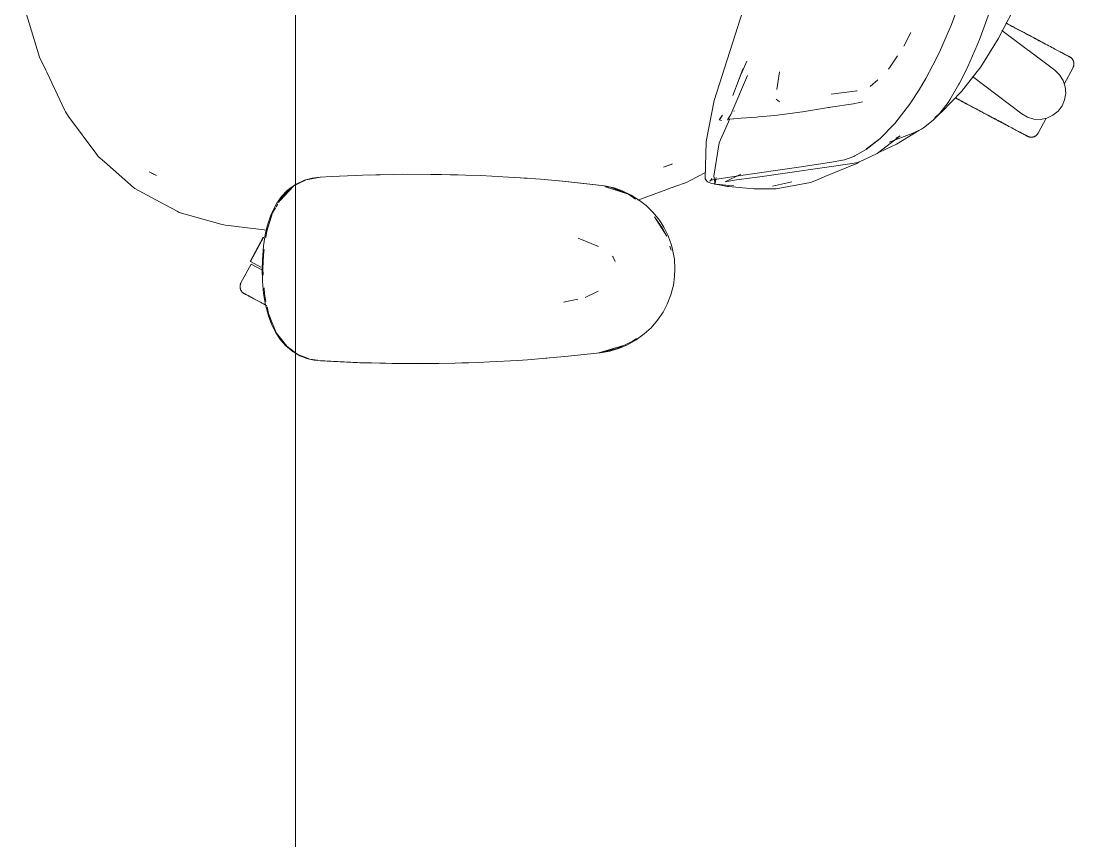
# Model space of a CAD drawing. Header units: millimetres. Extents: x 155927 to 317870, y -36033 to 97293.
# Drawn here: x 185778 to 186317, y 9571 to 9991 of the extents above; entities that cross this region are included whole.
import ezdxf

# ---------------------------------------------------------------- set-up
doc = ezdxf.new("R2010")
doc.units = ezdxf.units.MM
doc.header["$MEASUREMENT"] = 0
doc.layers.add('G-IMPT', color=8, linetype='CONTINUOUS', lineweight=9)
doc.layers.add('I-FURN', color=8, linetype='CONTINUOUS', lineweight=9)

msp = doc.modelspace()

# ---------------------------------------------------------------- linework, layer by layer
at = {"layer": 'G-IMPT'}
for p, q in [((185782.55, 9989.38), (185778.36, 10002.99)), ((186149.27, 10000.02), (186133.28, 9949.78)), ((186260.16, 10003.71), (186254.7, 9988.83)), ((186274.93, 9996.93), (186269.33, 9981.86)), ((186285.74, 9995.14), (186278.65, 9981.36)), ((185787.88, 9972.11), (185782.55, 9989.38)), ((186230.29, 9977.63), (186233.84, 9984.6)), ((186254.7, 9988.83), (186248.52, 9974.6)), ((186263.08, 9967.22), (186267.85, 9978.18)), ((186267.85, 9978.18), (186269.33, 9981.86)), ((186278.65, 9981.36), (186269.67, 9967.07)), ((186226.76, 9972.15), (186227.16, 9972.73)), ((186245.13, 9967.88), (186248.52, 9974.6)), ((185787.88, 9972.11), (185791.07, 9965.35)), ((186146.98, 9963.34), (186150.02, 9970.06)), ((186223.27, 9967.02), (186226.76, 9972.15)), ((186245.13, 9967.88), (186241.56, 9961.09)), ((185791.5, 9964.43), (185791.07, 9965.35)), ((185800.76, 9944.79), (185791.5, 9964.43)), ((186141.82, 9942.63), (186150.25, 9962.6)), ((186145.95, 9960.76), (186148.15, 9966.31)), ((186147.97, 9965.87), (186145.95, 9960.76)), ((186145.96, 9960.97), (186147.97, 9965.87)), ((186165.31, 9955.44), (186166.71, 9964.6)), ((186223.27, 9967.02), (186222.52, 9965.92)), ((186258.85, 9958.77), (186262.86, 9966.78)), ((186269.67, 9967.07), (186259.87, 9954.46)), ((186263.08, 9967.22), (186262.86, 9966.78)), ((186145.96, 9960.97), (186142.7, 9952.5)), ((186216.99, 9960.39), (186213.09, 9957.05)), ((186237.8, 9954.86), (186241.56, 9961.09)), ((186258.55, 9958.17), (186253.82, 9950.17)), ((186258.85, 9958.77), (186258.55, 9958.17)), ((186165.31, 9955.44), (186165.35, 9955.78)), ((186193.14, 9953.11), (186206.5, 9954.89)), ((186206.5, 9954.89), (186206.03, 9954.74)), ((186237.8, 9954.86), (186233.91, 9948.76)), ((186249.91, 9944.17), (186259.87, 9954.46)), ((186129.08, 9928.82), (186133.28, 9949.78)), ((186164.95, 9950.49), (186166.59, 9949.21)), ((186178.37, 9944.14), (186191.72, 9946.25)), ((186191.72, 9946.25), (186192.23, 9946.33)), ((186192.84, 9946.43), (186192.23, 9946.33)), ((186192.84, 9946.43), (186204.57, 9948.23)), ((186204.57, 9948.23), (186205.03, 9948.3)), ((186207.02, 9948.73), (186205.03, 9948.3)), ((186209.18, 9949.19), (186207.02, 9948.73)), ((186225.72, 9938.07), (186233.74, 9948.5)), ((186233.91, 9948.76), (186233.74, 9948.5)), ((186248.24, 9942.75), (186252.95, 9948.88)), ((186252.95, 9948.88), (186253.82, 9950.17)), ((185800.76, 9944.79), (185801.19, 9944.08)), ((185802.13, 9942.5), (185801.19, 9944.08)), ((185802.59, 9941.73), (185802.13, 9942.5)), ((185802.59, 9941.73), (185817.16, 9922.24)), ((186135.71, 9928.12), (186141.32, 9940.47)), ((186135.85, 9939.95), (186137.44, 9942.42)), ((186137.44, 9942.42), (186135.91, 9939.93)), ((186135.91, 9939.93), (186137.4, 9942.4)), ((186140.06, 9939.96), (186141.82, 9942.63)), ((186143.17, 9940.54), (186140.79, 9940.25)), ((186143.17, 9940.54), (186143.25, 9940.55)), ((186147.13, 9940.84), (186143.25, 9940.55)), ((186143.27, 9944.34), (186143.71, 9944.61)), ((186154.99, 9941.41), (186147.13, 9940.84)), ((186155.97, 9941.48), (186154.99, 9941.41)), ((186164.22, 9942.1), (186155.97, 9941.48)), ((186164.22, 9942.1), (186164.3, 9942.11)), ((186178.37, 9944.14), (186164.3, 9942.11)), ((186245.34, 9939.73), (186248.24, 9942.75)), ((186249.91, 9944.17), (186246.23, 9941.17)), ((186135.85, 9939.95), (186135.91, 9939.93)), ((186136.79, 9939.66), (186135.91, 9939.93)), ((186136.95, 9939.63), (186136.79, 9939.66)), ((186140.78, 9940.24), (186140.06, 9939.96)), ((186140.78, 9940.24), (186140.79, 9940.25)), ((186225.72, 9938.07), (186217.99, 9930.17)), ((186239.34, 9935.25), (186236.9, 9934.07)), ((186240.48, 9935.86), (186239.34, 9935.25)), ((186240.48, 9935.86), (186245.34, 9939.73)), ((186211.02, 9924.75), (186217.99, 9930.17)), ((186218.2, 9930.47), (186211.25, 9925.07)), ((186218.2, 9930.47), (186214.62, 9927.66)), ((186228.43, 9931.72), (186216.72, 9922.78)), ((186222.77, 9928.49), (186234.68, 9933)), ((186228.43, 9931.72), (186226.39, 9930.56)), ((186226.54, 9927.43), (186237.99, 9934.56)), ((186236.9, 9934.07), (186234.68, 9933)), ((186129.08, 9928.82), (186128.7, 9909.84)), ((186135.71, 9928.12), (186132.99, 9911.08)), ((186211.02, 9924.75), (186205.19, 9921.46)), ((186211.25, 9925.07), (186214.62, 9927.66)), ((186217.91, 9923.45), (186226.54, 9927.43)), ((185817.16, 9922.24), (185817.88, 9921.27)), ((185821.14, 9918.4), (185817.88, 9921.27)), ((186199.97, 9919.49), (186192.3, 9918.19)), ((186199.97, 9919.49), (186204.77, 9921.25)), ((186205.19, 9921.46), (186204.77, 9921.25)), ((186210.2, 9919.74), (186206.83, 9918.18)), ((186210.2, 9919.74), (186216.72, 9922.78)), ((185821.14, 9918.4), (185835.93, 9905.38)), ((185843.89, 9913.4), (185847.79, 9911.45)), ((185843.89, 9913.4), (185846.19, 9912.23)), ((186111.82, 9917.37), (186107.36, 9915.73)), ((186107.36, 9915.73), (186111.24, 9917.11)), ((186111.82, 9917.37), (186111.24, 9917.11)), ((186145.66, 9911.25), (186176.54, 9915.8)), ((186156.63, 9910.86), (186203.84, 9917.53)), ((186176.54, 9915.8), (186192.3, 9918.19)), ((186206.28, 9917.69), (186189.83, 9910.89)), ((186203.84, 9917.53), (186206.83, 9918.18)), ((186207.45, 9918.46), (186206.28, 9917.69)), ((185846.19, 9912.23), (185847.79, 9911.45)), ((185919.18, 9907.06), (185923.5, 9909.05)), ((185920.08, 9907.14), (185924.34, 9909.24)), ((185927.45, 9910.11), (185923.5, 9909.05)), ((185924.34, 9909.24), (185931.69, 9910.61)), ((185931.46, 9910.61), (185927.45, 9910.11)), ((185937.13, 9910.9), (185931.46, 9910.61)), ((185937.13, 9910.9), (185949.69, 9911.51)), ((185953.23, 9911.64), (185949.69, 9911.51)), ((185968.9, 9912.01), (185953.23, 9911.64)), ((185956.63, 9911.69), (185959.96, 9911.84)), ((185962.18, 9911.84), (185959.96, 9911.84)), ((185968.9, 9912.01), (185973.41, 9912.07)), ((185973.41, 9912.07), (185988.13, 9912.06)), ((185993.6, 9911.99), (185988.13, 9912.06)), ((185993.6, 9911.99), (186005.9, 9911.69)), ((186000.37, 9911.85), (185998.3, 9911.85)), ((186002.03, 9911.77), (186000.37, 9911.85)), ((186013.78, 9911.4), (186005.9, 9911.69)), ((186013.78, 9911.4), (186025.09, 9910.86)), ((186033.96, 9910.3), (186025.09, 9910.86)), ((186033.96, 9910.3), (186044.25, 9909.57)), ((186036, 9910.16), (186034.1, 9910.25)), ((186036, 9910.16), (186037.42, 9910.03)), ((186055.65, 9908.58), (186044.25, 9909.57)), ((186077.08, 9906.23), (186054.13, 9908.69)), ((186054.13, 9908.69), (186074.26, 9906.57)), ((186077.08, 9906.23), (186055.65, 9908.58)), ((186120.86, 9908.89), (186119.1, 9907.96)), ((186128.76, 9913.03), (186120.86, 9908.89)), ((186128.7, 9909.84), (186129.3, 9908.8)), ((186129.17, 9909.43), (186129.3, 9908.8)), ((186129.17, 9909.43), (186129.28, 9908.88)), ((186129.3, 9908.8), (186129.28, 9908.88)), ((186129.68, 9908.31), (186129.3, 9908.8)), ((186130.21, 9907.99), (186129.68, 9908.31)), ((186132.16, 9909.19), (186131.07, 9908.64)), ((186131.57, 9909.03), (186131.07, 9908.64)), ((186131.54, 9909.03), (186137.81, 9910.13)), ((186132.16, 9909.19), (186131.54, 9909.03)), ((186131.57, 9909.03), (186131.89, 9909.57)), ((186131.97, 9910.07), (186131.89, 9909.57)), ((186133.68, 9907.5), (186132.99, 9911.08)), ((186134.17, 9910.37), (186133.44, 9907.09)), ((186134.17, 9910.37), (186133.68, 9907.5)), ((186137.81, 9910.13), (186145.66, 9911.25)), ((186138.78, 9908.23), (186146.91, 9912.08)), ((186138.78, 9908.23), (186139.64, 9908.37)), ((186144.67, 9909.2), (186139.64, 9908.37)), ((186144.67, 9909.2), (186145.96, 9909.42)), ((186156.63, 9910.86), (186145.96, 9909.42)), ((186163.04, 9906.08), (186172.35, 9908.13)), ((186172.35, 9908.13), (186172.92, 9908.28)), ((186182.6, 9907.91), (186186.46, 9909.5)), ((186189.83, 9910.89), (186186.46, 9909.5)), ((185835.93, 9905.38), (185836.59, 9904.79)), ((185847.03, 9899.21), (185836.59, 9904.79)), ((185910.94, 9898.65), (185917.85, 9906.04)), ((185914.63, 9903.72), (185911.77, 9900.68)), ((185912.14, 9900.73), (185917.85, 9906.04)), ((185912.36, 9900.27), (185915.43, 9903.8)), ((185914.63, 9903.72), (185915.96, 9904.86)), ((185917.85, 9906.04), (185915.43, 9903.8)), ((185918.81, 9906.81), (185915.96, 9904.86)), ((185920.08, 9907.14), (185918.81, 9906.51)), ((186077.08, 9906.23), (186074.26, 9906.57)), ((186077.08, 9906.23), (186082.04, 9905.08)), ((186077.16, 9906.02), (186080.21, 9905.44)), ((186089.43, 9901.83), (186077.58, 9905.65)), ((186086.73, 9902.73), (186077.58, 9905.65)), ((186080.21, 9905.44), (186089.43, 9901.83)), ((186086.18, 9903.63), (186082.04, 9905.08)), ((186090.76, 9901.44), (186086.18, 9903.63)), ((186089.43, 9901.83), (186086.73, 9902.73)), ((186094.19, 9898.83), (186113.13, 9905.77)), ((186113.13, 9905.77), (186119.1, 9907.96)), ((186130.21, 9907.99), (186132.08, 9907.44)), ((186135.36, 9906.9), (186132.08, 9907.44)), ((186135.77, 9906.64), (186133.44, 9907.09)), ((186135.36, 9906.9), (186135.97, 9906.83)), ((186140.02, 9905.83), (186135.77, 9906.64)), ((186135.97, 9906.83), (186140.66, 9906.31)), ((186140.49, 9905.79), (186140.02, 9905.83)), ((186140.49, 9905.79), (186149.81, 9904.99)), ((186140.66, 9906.31), (186143.25, 9906.1)), ((186149.81, 9904.99), (186153.77, 9904.64)), ((186157.94, 9904.65), (186153.77, 9904.64)), ((186164.91, 9904.67), (186157.94, 9904.65)), ((186164.91, 9904.67), (186182.6, 9907.91)), ((185858.27, 9893.2), (185847.03, 9899.21)), ((185908.52, 9895.85), (185909.32, 9897.22)), ((185911.77, 9900.68), (185909.32, 9897.22)), ((185910.25, 9897.58), (185912.14, 9900.73)), ((185910.94, 9898.65), (185912.22, 9900.12)), ((186089.43, 9901.83), (186093.01, 9899.41)), ((186090.76, 9901.44), (186095.08, 9898.71)), ((186098.39, 9896.09), (186095.08, 9898.71)), ((185859.38, 9892.6), (185858.27, 9893.2)), ((185880.72, 9886.6), (185859.38, 9892.6)), ((185904.14, 9883.04), (185907.17, 9892.43)), ((185906.31, 9891.21), (185908.52, 9895.85)), ((185907.17, 9892.43), (185908.64, 9894.88)), ((185908.92, 9895.35), (185909.78, 9896.79)), ((186102, 9892.54), (186098.39, 9896.09)), ((186102, 9892.54), (186105.18, 9888.56)), ((185880.72, 9886.6), (185882.99, 9885.96)), ((185904.57, 9886.12), (185906.31, 9891.21)), ((186109.04, 9880.41), (186102.72, 9890.36)), ((186106.88, 9884.09), (186102.72, 9890.36)), ((186107.45, 9885.01), (186105.18, 9888.56)), ((185904.26, 9883.54), (185882.99, 9885.96)), ((185903.59, 9882.2), (185902.48, 9875.44)), ((185904.57, 9886.12), (185903.59, 9882.2)), ((185903.68, 9879.75), (185904.14, 9883.04)), ((186109.04, 9880.41), (186106.88, 9884.09)), ((186109.69, 9880.5), (186107.45, 9885.01)), ((186063.56, 9879.33), (186073.99, 9875.19)), ((186109.69, 9880.5), (186111.4, 9875.73)), ((186111.97, 9873.6), (186111.4, 9875.73)), ((185901.9, 9868.12), (185902.48, 9875.44)), ((185902.42, 9870.78), (185902.19, 9863.61)), ((185902.42, 9870.78), (185902.81, 9873.56)), ((186110.6, 9875.29), (186111.22, 9873.27)), ((186112.85, 9868.65), (186111.97, 9873.6)), ((185901.9, 9868.12), (185901.81, 9863.61)), ((186081.51, 9869.66), (186081.22, 9870.11)), ((186082.53, 9867.44), (186081.51, 9869.66)), ((186113.14, 9863.61), (186112.85, 9868.65)), ((185901.81, 9863.61), (185901.99, 9857.28)), ((185902.38, 9860.51), (185902.19, 9863.61)), ((186112.32, 9855.25), (186112.97, 9859.77)), ((186113.14, 9863.61), (186112.97, 9859.77)), ((185902.56, 9851.13), (185901.99, 9857.28)), ((186112.32, 9855.25), (186111.06, 9850.39)), ((185902.56, 9851.13), (185903.56, 9845.19)), ((185902.97, 9850.79), (185902.78, 9853.99)), ((185903.74, 9847.04), (185902.97, 9850.79)), ((186073.89, 9852.24), (186067.11, 9848.97)), ((186109.23, 9845.67), (186111.06, 9850.39)), ((185904.99, 9839.71), (185903.56, 9845.19)), ((185905.01, 9840.83), (185904.3, 9844.29)), ((186056.06, 9846.63), (186063.5, 9848.2)), ((186107.04, 9841.51), (186109.23, 9845.67)), ((185904.99, 9839.71), (185906.57, 9835.38)), ((185905.01, 9840.83), (185907.34, 9835.2)), ((186107.04, 9841.51), (186104.21, 9837.34)), ((185908.56, 9831.31), (185906.57, 9835.38)), ((185909.18, 9830.81), (185907.34, 9835.2)), ((186097.45, 9830.34), (186100.89, 9833.51)), ((186104.21, 9837.34), (186100.89, 9833.51)), ((185908.56, 9831.31), (185911.21, 9827.26)), ((185914.4, 9824.02), (185909.18, 9830.81)), ((185911.21, 9827.26), (185913.88, 9824.22)), ((186088.92, 9824.83), (186093.36, 9827.35)), ((186093.41, 9828.04), (186091.3, 9826.44)), ((186097.45, 9830.34), (186093.36, 9827.35)), ((185917.62, 9821.14), (185913.88, 9824.22)), ((185918.81, 9820.75), (185914.4, 9824.02)), ((186074.26, 9820.66), (186086.73, 9824.49)), ((186083.23, 9822.71), (186074.83, 9820.79)), ((186086.73, 9824.49), (186077.58, 9821.58)), ((186084.68, 9823.02), (186079.82, 9821.56)), ((186083.23, 9822.71), (186091.3, 9826.44)), ((186088.92, 9824.83), (186084.68, 9823.02)), ((185918.81, 9820.46), (185917.62, 9821.14)), ((185920.02, 9819.85), (185918.81, 9820.75)), ((185921.05, 9819.19), (185918.81, 9820.46)), ((185926.22, 9817.44), (185920.02, 9819.85)), ((185921.05, 9819.19), (185924.69, 9817.79)), ((185926.04, 9817.42), (185924.69, 9817.79)), ((185926.04, 9817.42), (185928.43, 9816.98)), ((185926.22, 9817.44), (185930.06, 9816.86)), ((185930.08, 9816.73), (185928.43, 9816.98)), ((185950.66, 9815.68), (185930.08, 9816.73)), ((185951.87, 9815.64), (185930.08, 9816.73)), ((185930.08, 9816.73), (185931.69, 9816.61)), ((185933.92, 9816.53), (185931.69, 9816.61)), ((185951.87, 9815.64), (185931.69, 9816.61)), ((186032.58, 9816.84), (186018.44, 9816.03)), ((186037.66, 9817.16), (186032.58, 9816.84)), ((186037.66, 9817.16), (186052.72, 9818.41)), ((186045.85, 9817.81), (186047.52, 9817.98)), ((186052.72, 9818.41), (186056.85, 9818.76)), ((186056.85, 9818.76), (186074.78, 9820.66)), ((186074.26, 9820.66), (186077.58, 9821.58)), ((186074.78, 9820.66), (186079.82, 9821.56)), ((185972.05, 9815.18), (185950.66, 9815.68)), ((185962.22, 9815.34), (185950.66, 9815.68)), ((185950.66, 9815.68), (185951.87, 9815.64)), ((185972.05, 9815.18), (185951.87, 9815.64)), ((185992.24, 9815.22), (185962.22, 9815.34)), ((185972.05, 9815.18), (185962.22, 9815.34)), ((185962.22, 9815.34), (185981.44, 9815.13)), ((185970.01, 9815.2), (185968.11, 9815.27)), ((185972.54, 9815.22), (185970.01, 9815.2)), ((185992.24, 9815.22), (185972.05, 9815.18)), ((185992.24, 9815.22), (185981.44, 9815.13)), ((185992.24, 9815.22), (186000.65, 9815.39)), ((186012.41, 9815.77), (186000.65, 9815.39)), ((186005.59, 9815.52), (186004.1, 9815.51)), ((186007.53, 9815.63), (186005.59, 9815.52)), ((186012.41, 9815.77), (186018.44, 9816.03))]:
    msp.add_line(p, q, dxfattribs=at)
at = {"layer": 'I-FURN'}
for p, q in [((185918.81, 9385.82), (185918.81, 10785.82)), ((185918.81, 10785.82), (185918.81, 9385.82)), ((186283.46, 9989.07), (186282.5, 9989.58)), ((186282.94, 9989.35), (186283.91, 9988.83)), ((186284.44, 9988.55), (186283.46, 9989.07)), ((186280.57, 9985.73), (186307.64, 9965.33)), ((186283.91, 9988.83), (186284.89, 9988.31)), ((186285.42, 9988.03), (186284.44, 9988.55)), ((186284.89, 9988.31), (186285.88, 9987.79)), ((186286.41, 9987.5), (186285.42, 9988.03)), ((186285.88, 9987.79), (186286.87, 9987.26)), ((186287.41, 9986.97), (186286.41, 9987.5)), ((186286.87, 9987.26), (186287.87, 9986.73)), ((186288.41, 9986.44), (186287.41, 9986.97)), ((186287.87, 9986.73), (186288.87, 9986.2)), ((186289.42, 9985.91), (186288.41, 9986.44)), ((186288.87, 9986.2), (186289.88, 9985.66)), ((186290.42, 9985.37), (186289.42, 9985.91)), ((186289.88, 9985.66), (186290.88, 9985.13)), ((186291.43, 9984.84), (186290.42, 9985.37)), ((186290.88, 9985.13), (186291.89, 9984.59)), ((186292.43, 9984.31), (186291.43, 9984.84)), ((186291.89, 9984.59), (186292.89, 9984.06)), ((186293.43, 9983.77), (186292.43, 9984.31)), ((186292.89, 9984.06), (186293.89, 9983.53)), ((186294.42, 9983.25), (186293.43, 9983.77)), ((186293.89, 9983.53), (186294.88, 9983)), ((186295.41, 9982.72), (186294.42, 9983.25)), ((186294.88, 9983), (186295.86, 9982.48)), ((186296.39, 9982.2), (186295.41, 9982.72)), ((186295.86, 9982.48), (186296.84, 9981.96)), ((186297.36, 9981.69), (186296.39, 9982.2)), ((186296.84, 9981.96), (186297.8, 9981.45)), ((186298.31, 9981.18), (186297.36, 9981.69)), ((186297.8, 9981.45), (186298.75, 9980.94)), ((186299.26, 9980.67), (186298.31, 9981.18)), ((186298.75, 9980.94), (186299.69, 9980.45)), ((186300.19, 9980.18), (186299.26, 9980.67)), ((186299.69, 9980.45), (186300.61, 9979.96)), ((186301.1, 9979.69), (186300.19, 9980.18)), ((186300.61, 9979.96), (186301.52, 9979.47)), ((186302, 9979.22), (186301.1, 9979.69)), ((186302.87, 9978.75), (186302, 9979.22)), ((186303.73, 9978.3), (186302.87, 9978.75)), ((186304.57, 9977.85), (186303.73, 9978.3)), ((186305.38, 9977.42), (186304.57, 9977.85)), ((186306.17, 9977), (186305.38, 9977.42)), ((186306.93, 9976.6), (186306.17, 9977)), ((186307.66, 9976.21), (186306.93, 9976.6)), ((186308.37, 9975.83), (186307.66, 9976.21)), ((186309.05, 9975.47), (186308.37, 9975.83)), ((186309.7, 9975.12), (186309.05, 9975.47)), ((186310.31, 9974.8), (186309.7, 9975.12)), ((186310.9, 9974.49), (186310.31, 9974.8)), ((186310.58, 9974.65), (186311.15, 9974.35)), ((186311.45, 9974.19), (186310.9, 9974.49)), ((186311.15, 9974.35), (186311.69, 9974.06)), ((186311.96, 9973.92), (186311.45, 9974.19)), ((186311.69, 9974.06), (186312.19, 9973.8)), ((186312.45, 9973.66), (186311.96, 9973.92)), ((186312.19, 9973.8), (186312.66, 9973.55)), ((186312.89, 9973.42), (186312.45, 9973.66)), ((186312.66, 9973.55), (186313.09, 9973.32)), ((186313.3, 9973.21), (186312.89, 9973.42)), ((186313.09, 9973.32), (186313.48, 9973.11)), ((186313.68, 9973.01), (186313.3, 9973.21)), ((186313.48, 9973.11), (186313.83, 9972.92)), ((186314.01, 9972.83), (186313.68, 9973.01)), ((186313.83, 9972.92), (186314.15, 9972.75)), ((186314.31, 9972.67), (186314.01, 9972.83)), ((186314.15, 9972.75), (186314.43, 9972.61)), ((186314.57, 9972.53), (186314.31, 9972.67)), ((186314.43, 9972.61), (186314.67, 9972.48)), ((186314.79, 9972.42), (186314.57, 9972.53)), ((186314.67, 9972.48), (186314.87, 9972.37)), ((186314.97, 9972.32), (186314.79, 9972.42)), ((186314.87, 9972.37), (186315.04, 9972.29)), ((186315.11, 9972.25), (186314.97, 9972.32)), ((186315.04, 9972.29), (186315.16, 9972.22)), ((186315.21, 9972.19), (186315.11, 9972.25)), ((186315.16, 9972.22), (186315.24, 9972.18)), ((186315.27, 9972.16), (186315.21, 9972.19)), ((186315.24, 9972.18), (186315.28, 9972.15)), ((186315.29, 9972.15), (186315.27, 9972.16)), ((186315.28, 9972.15), (186315.29, 9972.15)), ((186315.29, 9972.15), (186315.43, 9972.07)), ((186315.43, 9972.07), (186315.57, 9971.99)), ((186315.57, 9971.99), (186315.7, 9971.9)), ((186315.7, 9971.9), (186315.83, 9971.8)), ((186315.83, 9971.8), (186315.96, 9971.7)), ((186315.96, 9971.7), (186316.08, 9971.6)), ((186316.08, 9971.6), (186316.2, 9971.49)), ((186316.2, 9971.49), (186316.31, 9971.38)), ((186316.31, 9971.38), (186316.42, 9971.26)), ((186316.42, 9971.26), (186316.52, 9971.13)), ((186316.52, 9971.13), (186316.62, 9971.01)), ((186316.62, 9971.01), (186316.72, 9970.88)), ((186316.72, 9970.88), (186316.8, 9970.74)), ((186316.8, 9970.74), (186316.89, 9970.6)), ((186316.89, 9970.6), (186316.97, 9970.46)), ((186316.97, 9970.46), (186317.04, 9970.32)), ((186317.04, 9970.32), (186317.1, 9970.17)), ((186317.1, 9970.17), (186317.16, 9970.02)), ((186317.16, 9970.02), (186317.22, 9969.87)), ((186317.22, 9967.33), (186317.17, 9967.18)), ((186317.22, 9969.87), (186317.27, 9969.72)), ((186317.27, 9967.49), (186317.22, 9967.33)), ((186317.27, 9969.72), (186317.31, 9969.56)), ((186317.31, 9967.64), (186317.27, 9967.49)), ((186317.31, 9969.56), (186317.34, 9969.4)), ((186317.35, 9967.8), (186317.31, 9967.64)), ((186317.34, 9969.4), (186317.37, 9969.24)), ((186317.37, 9967.96), (186317.35, 9967.8)), ((186317.37, 9969.24), (186317.39, 9969.08)), ((186317.4, 9968.12), (186317.37, 9967.96)), ((186317.39, 9969.08), (186317.41, 9968.92)), ((186317.41, 9968.28), (186317.4, 9968.12)), ((186317.41, 9968.92), (186317.42, 9968.76)), ((186317.42, 9968.44), (186317.41, 9968.28)), ((186317.42, 9968.76), (186317.42, 9968.6)), ((186317.42, 9968.6), (186317.42, 9968.44)), ((186290.8, 9942.98), (186265.48, 9962.06)), ((186307.64, 9965.33), (186310.07, 9962.99)), ((186310.07, 9962.99), (186311.87, 9960.14)), ((186312.48, 9958.29), (186316.95, 9966.7)), ((186316.97, 9966.74), (186316.95, 9966.7)), ((186317.04, 9966.88), (186316.97, 9966.74)), ((186317.11, 9967.03), (186317.04, 9966.88)), ((186317.17, 9967.18), (186317.11, 9967.03)), ((186311.87, 9960.14), (186312.93, 9956.94)), ((186312.93, 9956.94), (186313.2, 9953.57)), ((186256.71, 9951.2), (186257.6, 9950.72)), ((186313.2, 9953.57), (186312.65, 9950.25)), ((186258.09, 9950.46), (186257.19, 9950.95)), ((186257.6, 9950.72), (186258.52, 9950.24)), ((186259.02, 9949.97), (186258.09, 9950.46)), ((186258.52, 9950.24), (186259.45, 9949.74)), ((186259.95, 9949.47), (186259.02, 9949.97)), ((186259.45, 9949.74), (186260.39, 9949.24)), ((186260.9, 9948.97), (186259.95, 9949.47)), ((186260.39, 9949.24), (186261.35, 9948.73)), ((186261.87, 9948.46), (186260.9, 9948.97)), ((186261.35, 9948.73), (186262.32, 9948.22)), ((186262.84, 9947.94), (186261.87, 9948.46)), ((186262.32, 9948.22), (186263.29, 9947.7)), ((186263.83, 9947.42), (186262.84, 9947.94)), ((186263.29, 9947.7), (186264.28, 9947.17)), ((186264.82, 9946.89), (186263.83, 9947.42)), ((186264.28, 9947.17), (186265.28, 9946.64)), ((186265.81, 9946.36), (186264.82, 9946.89)), ((186265.28, 9946.64), (186266.27, 9946.11)), ((186266.82, 9945.83), (186265.81, 9946.36)), ((186266.27, 9946.11), (186267.28, 9945.58)), ((186267.82, 9945.29), (186266.82, 9945.83)), ((186311.33, 9947.14), (186309.3, 9944.45)), ((186312.65, 9950.25), (186311.33, 9947.14)), ((186267.28, 9945.58), (186268.28, 9945.05)), ((186268.83, 9944.76), (186267.82, 9945.29)), ((186268.28, 9945.05), (186269.29, 9944.51)), ((186269.83, 9944.22), (186268.83, 9944.76)), ((186269.29, 9944.51), (186270.29, 9943.98)), ((186270.83, 9943.69), (186269.83, 9944.22)), ((186270.29, 9943.98), (186271.29, 9943.45)), ((186271.83, 9943.16), (186270.83, 9943.69)), ((186271.29, 9943.45), (186272.29, 9942.91)), ((186272.83, 9942.63), (186271.83, 9943.16)), ((186272.29, 9942.91), (186273.28, 9942.39)), ((186273.81, 9942.11), (186272.83, 9942.63)), ((186273.28, 9942.39), (186274.27, 9941.87)), ((186274.79, 9941.58), (186273.81, 9942.11)), ((186274.27, 9941.87), (186275.24, 9941.35)), ((186275.76, 9941.07), (186274.79, 9941.58)), ((186275.24, 9941.35), (186276.2, 9940.83)), ((186276.72, 9940.56), (186275.76, 9941.07)), ((186276.2, 9940.83), (186277.15, 9940.33)), ((186277.66, 9940.06), (186276.72, 9940.56)), ((186293.72, 9941.29), (186290.8, 9942.98)), ((186296.95, 9940.35), (186293.72, 9941.29)), ((186300.33, 9940.21), (186296.95, 9940.35)), ((186299.14, 9933.2), (186303.17, 9940.79)), ((186303.63, 9940.88), (186300.33, 9940.21)), ((186306.68, 9942.32), (186303.63, 9940.88)), ((186309.3, 9944.45), (186306.68, 9942.32)), ((186277.15, 9940.33), (186278.09, 9939.83)), ((186278.59, 9939.56), (186277.66, 9940.06)), ((186278.09, 9939.83), (186279.01, 9939.34)), ((186279.51, 9939.08), (186278.59, 9939.56)), ((186279.01, 9939.34), (186279.92, 9938.86)), ((186280.4, 9938.6), (186279.51, 9939.08)), ((186279.92, 9938.86), (186280.81, 9938.39)), ((186281.28, 9938.14), (186280.4, 9938.6)), ((186280.81, 9938.39), (186281.68, 9937.92)), ((186282.14, 9937.68), (186281.28, 9938.14)), ((186281.68, 9937.92), (186282.52, 9937.47)), ((186282.97, 9937.24), (186282.14, 9937.68)), ((186282.52, 9937.47), (186283.35, 9937.04)), ((186283.35, 9937.04), (186284.15, 9936.61)), ((186284.15, 9936.61), (186284.92, 9936.2)), ((186284.92, 9936.2), (186285.67, 9935.8)), ((186285.67, 9935.8), (186286.4, 9935.41)), ((186286.4, 9935.41), (186287.09, 9935.05)), ((186287.09, 9935.05), (186287.75, 9934.69)), ((186287.75, 9934.69), (186288.39, 9934.36)), ((186288.39, 9934.36), (186288.99, 9934.04)), ((186289.3, 9933.87), (186288.72, 9934.18)), ((186288.99, 9934.04), (186289.56, 9933.73)), ((186289.85, 9933.58), (186289.3, 9933.87)), ((186289.56, 9933.73), (186290.09, 9933.45)), ((186290.37, 9933.3), (186289.85, 9933.58)), ((186290.09, 9933.45), (186290.59, 9933.18)), ((186290.85, 9933.05), (186290.37, 9933.3)), ((186290.59, 9933.18), (186291.06, 9932.93)), ((186291.3, 9932.81), (186290.85, 9933.05)), ((186291.06, 9932.93), (186291.49, 9932.71)), ((186291.71, 9932.59), (186291.3, 9932.81)), ((186291.49, 9932.71), (186291.88, 9932.5)), ((186292.08, 9932.39), (186291.71, 9932.59)), ((186291.88, 9932.5), (186292.24, 9932.31)), ((186292.41, 9932.21), (186292.08, 9932.39)), ((186292.24, 9932.31), (186292.56, 9932.14)), ((186292.71, 9932.06), (186292.41, 9932.21)), ((186292.56, 9932.14), (186292.84, 9931.99)), ((186292.97, 9931.92), (186292.71, 9932.06)), ((186292.84, 9931.99), (186293.08, 9931.86)), ((186293.19, 9931.8), (186292.97, 9931.92)), ((186293.08, 9931.86), (186293.28, 9931.76)), ((186293.37, 9931.71), (186293.19, 9931.8)), ((186293.28, 9931.76), (186293.44, 9931.67)), ((186293.51, 9931.63), (186293.37, 9931.71)), ((186293.44, 9931.67), (186293.56, 9931.6)), ((186293.61, 9931.58), (186293.51, 9931.63)), ((186293.56, 9931.6), (186293.64, 9931.56)), ((186293.67, 9931.55), (186293.61, 9931.58)), ((186293.64, 9931.56), (186293.69, 9931.54)), ((186293.69, 9931.54), (186293.67, 9931.55)), ((186293.73, 9931.52), (186293.69, 9931.54)), ((186293.69, 9931.54), (186293.69, 9931.54)), ((186293.87, 9931.44), (186293.73, 9931.52)), ((186294.02, 9931.38), (186293.87, 9931.44)), ((186294.17, 9931.32), (186294.02, 9931.38)), ((186294.32, 9931.27), (186294.17, 9931.32)), ((186294.48, 9931.22), (186294.32, 9931.27)), ((186294.63, 9931.18), (186294.48, 9931.22)), ((186294.79, 9931.14), (186294.63, 9931.18)), ((186294.95, 9931.11), (186294.79, 9931.14)), ((186295.11, 9931.09), (186294.95, 9931.11)), ((186295.27, 9931.08), (186295.11, 9931.09)), ((186295.43, 9931.07), (186295.27, 9931.08)), ((186295.59, 9931.06), (186295.43, 9931.07)), ((186295.75, 9931.07), (186295.59, 9931.06)), ((186295.91, 9931.08), (186295.75, 9931.07)), ((186296.07, 9931.09), (186295.91, 9931.08)), ((186296.23, 9931.12), (186296.07, 9931.09)), ((186296.39, 9931.15), (186296.23, 9931.12)), ((186296.55, 9931.18), (186296.39, 9931.15)), ((186296.71, 9931.22), (186296.55, 9931.18)), ((186296.86, 9931.27), (186296.71, 9931.22)), ((186297.01, 9931.33), (186296.86, 9931.27)), ((186297.16, 9931.39), (186297.01, 9931.33)), ((186297.31, 9931.45), (186297.16, 9931.39)), ((186297.45, 9931.52), (186297.31, 9931.45)), ((186297.59, 9931.6), (186297.45, 9931.52)), ((186297.73, 9931.68), (186297.59, 9931.6)), ((186297.87, 9931.77), (186297.73, 9931.68)), ((186298, 9931.87), (186297.87, 9931.77)), ((186298.12, 9931.97), (186298, 9931.87)), ((186298.25, 9932.07), (186298.12, 9931.97)), ((186298.37, 9932.18), (186298.25, 9932.07)), ((186298.48, 9932.29), (186298.37, 9932.18)), ((186298.59, 9932.41), (186298.48, 9932.29)), ((186298.69, 9932.53), (186298.59, 9932.41)), ((186298.79, 9932.66), (186298.69, 9932.53)), ((186298.89, 9932.79), (186298.79, 9932.66)), ((186298.98, 9932.92), (186298.89, 9932.79)), ((186299.06, 9933.06), (186298.98, 9932.92)), ((186299.14, 9933.2), (186299.06, 9933.06)), ((185902.31, 9879.83), (185895.74, 9867.47)), ((185895.91, 9867.38), (185902.48, 9879.74)), ((185902.48, 9879.74), (185902.58, 9879.69)), ((185896.09, 9866.15), (185890.94, 9856.47)), ((185901.2, 9864.57), (185895.91, 9867.38)), ((185901.72, 9863.16), (185896.09, 9866.15)), ((185890.47, 9854.73), (185890.48, 9854.89)), ((185890.47, 9854.57), (185890.47, 9854.73)), ((185890.48, 9854.4), (185890.47, 9854.57)), ((185890.48, 9854.89), (185890.5, 9855.05)), ((185890.49, 9854.24), (185890.48, 9854.4)), ((185890.5, 9854.08), (185890.49, 9854.24)), ((185890.5, 9855.05), (185890.52, 9855.21)), ((185890.52, 9855.21), (185890.55, 9855.37)), ((185890.55, 9855.37), (185890.59, 9855.52)), ((185890.59, 9855.52), (185890.63, 9855.68)), ((185890.63, 9855.68), (185890.67, 9855.83)), ((185890.67, 9855.83), (185890.73, 9855.99)), ((185890.73, 9855.99), (185890.79, 9856.14)), ((185890.79, 9856.14), (185890.85, 9856.28)), ((185890.85, 9856.28), (185890.92, 9856.43)), ((185890.92, 9856.43), (185890.94, 9856.47)), ((185890.52, 9853.92), (185890.5, 9854.08)), ((185890.55, 9853.76), (185890.52, 9853.92)), ((185890.59, 9853.61), (185890.55, 9853.76)), ((185890.63, 9853.45), (185890.59, 9853.61)), ((185890.68, 9853.3), (185890.63, 9853.45)), ((185890.73, 9853.15), (185890.68, 9853.3)), ((185890.79, 9853), (185890.73, 9853.15)), ((185890.86, 9852.85), (185890.79, 9853)), ((185890.93, 9852.71), (185890.86, 9852.85)), ((185891.01, 9852.56), (185890.93, 9852.71)), ((185891.09, 9852.43), (185891.01, 9852.56)), ((185891.18, 9852.29), (185891.09, 9852.43)), ((185891.27, 9852.16), (185891.18, 9852.29)), ((185891.37, 9852.03), (185891.27, 9852.16)), ((185891.48, 9851.91), (185891.37, 9852.03)), ((185891.59, 9851.79), (185891.48, 9851.91)), ((185891.7, 9851.68), (185891.59, 9851.79)), ((185891.82, 9851.57), (185891.7, 9851.68)), ((185891.94, 9851.46), (185891.82, 9851.57)), ((185892.07, 9851.36), (185891.94, 9851.46)), ((185892.2, 9851.27), (185892.07, 9851.36)), ((185892.33, 9851.18), (185892.2, 9851.27)), ((185892.47, 9851.09), (185892.33, 9851.18)), ((185892.61, 9851.02), (185892.47, 9851.09)), ((185892.62, 9851.01), (185892.61, 9851.02)), ((185892.61, 9851.02), (185892.63, 9851)), ((185892.66, 9850.99), (185892.62, 9851.01)), ((185892.63, 9851), (185892.69, 9850.97)), ((185892.74, 9850.95), (185892.66, 9850.99)), ((185892.69, 9850.97), (185892.79, 9850.92)), ((185892.86, 9850.88), (185892.74, 9850.95)), ((185892.79, 9850.92), (185892.93, 9850.84)), ((185893.02, 9850.8), (185892.86, 9850.88)), ((185892.93, 9850.84), (185893.11, 9850.75)), ((185893.22, 9850.69), (185893.02, 9850.8)), ((185893.11, 9850.75), (185893.33, 9850.63)), ((185893.47, 9850.56), (185893.22, 9850.69)), ((185893.33, 9850.63), (185893.59, 9850.49)), ((185893.74, 9850.41), (185893.47, 9850.56)), ((185893.59, 9850.49), (185893.89, 9850.34)), ((185894.06, 9850.24), (185893.74, 9850.41)), ((185893.89, 9850.34), (185894.22, 9850.16)), ((185894.42, 9850.05), (185894.06, 9850.24)), ((185894.22, 9850.16), (185894.59, 9849.96)), ((185894.81, 9849.84), (185894.42, 9850.05)), ((185894.59, 9849.96), (185895, 9849.74)), ((185895.24, 9849.62), (185894.81, 9849.84)), ((185895, 9849.74), (185895.45, 9849.5)), ((185895.71, 9849.37), (185895.24, 9849.62)), ((185895.45, 9849.5), (185895.93, 9849.25)), ((185896.21, 9849.1), (185895.71, 9849.37)), ((185895.93, 9849.25), (185896.45, 9848.97)), ((185896.74, 9848.82), (185896.21, 9849.1)), ((185896.45, 9848.97), (185897, 9848.68)), ((185897.31, 9848.52), (185896.74, 9848.82)), ((185897, 9848.68), (185897.58, 9848.37)), ((185897.58, 9848.37), (185898.2, 9848.04)), ((185898.2, 9848.04), (185898.85, 9847.7)), ((185898.85, 9847.7), (185899.53, 9847.34)), ((185899.53, 9847.34), (185900.23, 9846.96)), ((185900.23, 9846.96), (185900.97, 9846.57)), ((185900.97, 9846.57), (185901.73, 9846.17)), ((185901.73, 9846.17), (185902.52, 9845.75)), ((185902.52, 9845.75), (185903.33, 9845.31)), ((185903.33, 9845.31), (185904.17, 9844.87))]:
    msp.add_line(p, q, dxfattribs=at)

doc.saveas('drawing.dxf')
